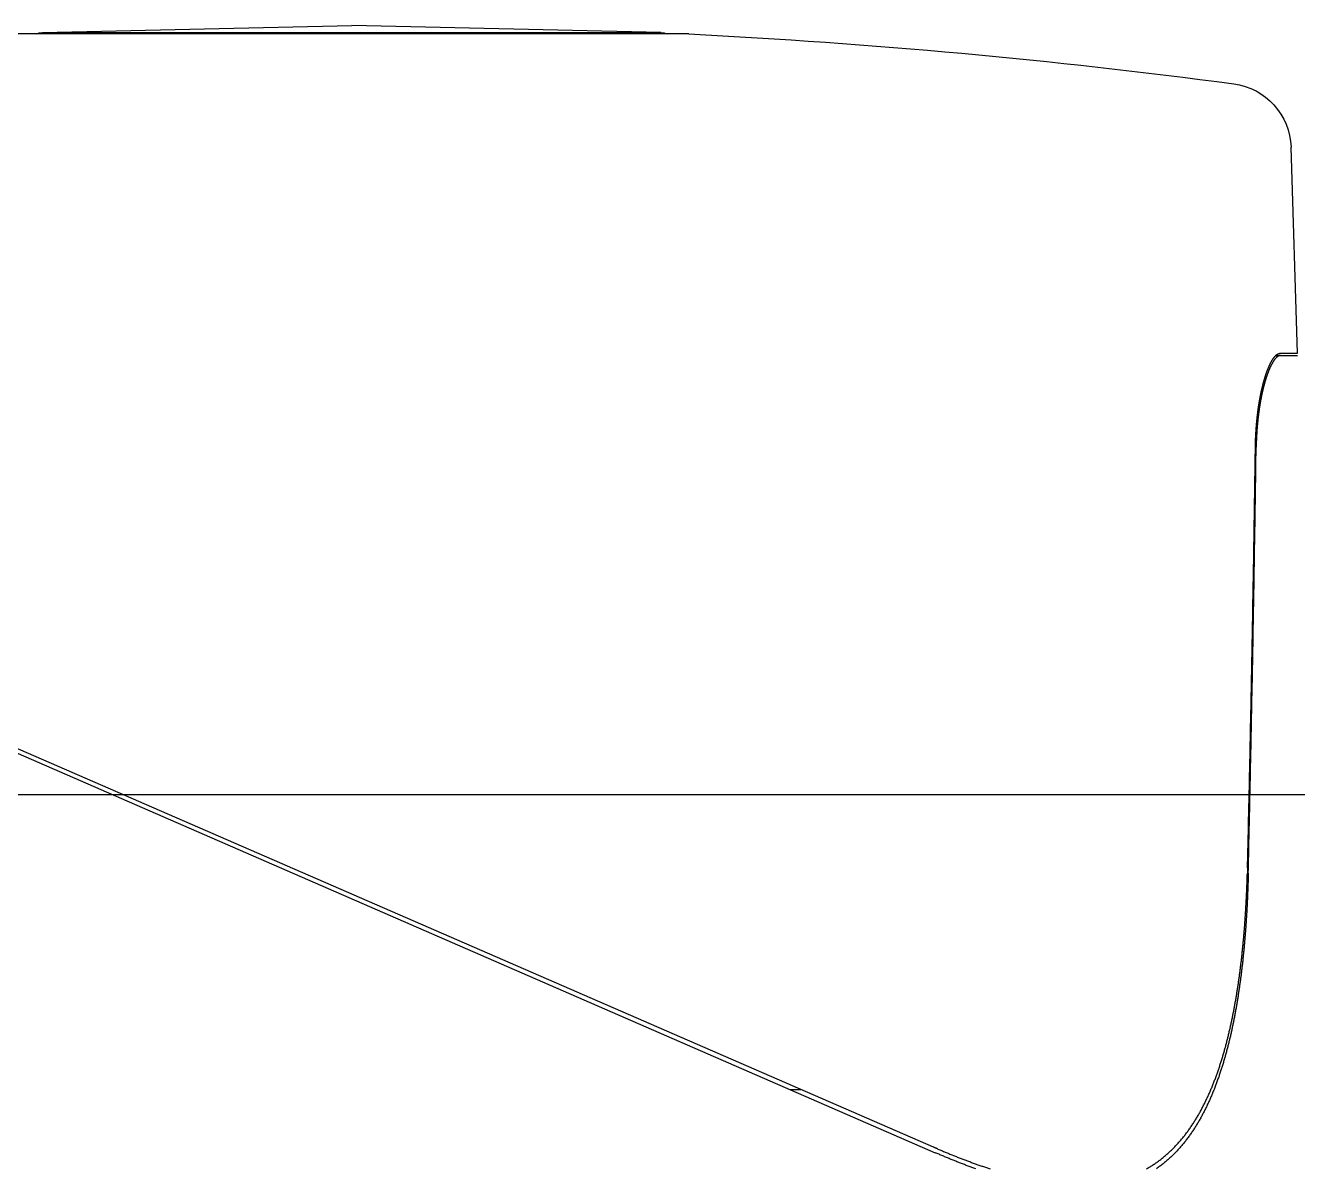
# Model space of a CAD drawing. Header units: millimetres. Extents: x 2213 to 82676, y 1050 to 28650.
# Drawn here: x 20298.9 to 20358.2, y 10469.9 to 10523.2 of the extents above; entities that cross this region are included whole.
import ezdxf

# ---------------------------------------------------------------- set-up
doc = ezdxf.new("R2010")
doc.units = ezdxf.units.MM
doc.header["$LTSCALE"] = 200
doc.linetypes.add('DASHED', pattern=[0.75, 0.5, -0.25])
doc.layers.add('01HAT', color=8, linetype='Continuous')
doc.layers.add('A-FIX', color=5, linetype='Continuous')

# ---------------------------------------------------------------- blocks, each defined once
blk = doc.blocks.new('A$C657279D5')
at = {"linetype": 'Continuous'}
for p, q in [((-129.419176, 935.551539), (-115.000046, 935.884956)), ((-100.580915, 935.551539), (-115.000046, 935.884956)), ((-130.716584, 935.4888), (-99.283507, 935.4888)), ((-100.580915, 935.551539), (-129.419176, 935.551539)), ((-159.112357, 920.590775), (-158.808093, 930.205517))]:
    blk.add_line(p, q, dxfattribs=at)
at = {"linetype": 'DASHED'}
for p, q in [((-158.10183, 920.48812), (-159.115606, 920.48812)), ((-158.305163, 920.590775), (-159.112357, 920.590775)), ((-157.148569, 916.103795), (-157.180218, 916.103795)), ((-70.692485, 914.420912), (-142.21744, 883.299326)), ((-70.699475, 914.641774), (-142.117502, 883.566713)), ((-156.769156, 896.364278), (-156.814317, 896.344628)), ((-135.435072, 886.250436), (-135.949655, 886.250436))]:
    blk.add_line(p, q, dxfattribs=at)
for points in [[(-158.325607, 920.488292), (-158.324107, 920.488292), (-158.322607, 920.488292), (-158.321107, 920.488292), (-158.319607, 920.488292), (-158.318107, 920.488292), (-158.316507, 920.488292), (-158.315007, 920.488292), (-158.313507, 920.487292), (-158.312007, 920.487292), (-158.310507, 920.487292), (-158.309007, 920.487292), (-158.307507, 920.487292), (-158.306007, 920.487292), (-158.304507, 920.487292), (-158.303007, 920.486292), (-158.301607, 920.486292), (-158.300107, 920.486292), (-158.298607, 920.486292), (-158.297107, 920.486292), (-158.295607, 920.485292), (-158.294107, 920.485292), (-158.292607, 920.485292), (-158.291107, 920.485292), (-158.289607, 920.484292), (-158.288207, 920.484292), (-158.286707, 920.484292), (-158.285207, 920.484292), (-158.283707, 920.483292), (-158.282307, 920.483292), (-158.280807, 920.483292), (-158.279307, 920.482292), (-158.277807, 920.482292), (-158.276407, 920.482292), (-158.274907, 920.481292), (-158.273507, 920.481292), (-158.272007, 920.480292), (-158.270607, 920.480292), (-158.269107, 920.480292), (-158.267707, 920.479292), (-158.266207, 920.479292), (-158.264807, 920.478292), (-158.263307, 920.478292), (-158.261907, 920.477292), (-158.260507, 920.477292), (-158.259007, 920.476292), (-158.257607, 920.476292), (-158.256207, 920.476292), (-158.254807, 920.475292), (-158.253407, 920.475292), (-158.251907, 920.474292), (-158.250507, 920.473292), (-158.249107, 920.473292), (-158.247707, 920.472292), (-158.246307, 920.472292), (-158.244907, 920.471292), (-158.243507, 920.471292), (-158.242107, 920.470292), (-158.240707, 920.470292), (-158.239307, 920.469292), (-158.238007, 920.468292), (-158.236607, 920.468292), (-158.235207, 920.467292), (-158.233807, 920.467292), (-158.232407, 920.466292), (-158.231107, 920.465292), (-158.229707, 920.465292), (-158.228307, 920.464292), (-158.227007, 920.463292), (-158.225607, 920.463292), (-158.224307, 920.462292), (-158.222907, 920.461292), (-158.221607, 920.461292), (-158.220207, 920.460292), (-158.218907, 920.459292), (-158.217507, 920.458292), (-158.216207, 920.458292), (-158.214907, 920.457292), (-158.213507, 920.456292), (-158.212207, 920.456292), (-158.210907, 920.455292), (-158.209507, 920.454292), (-158.208207, 920.453292), (-158.206907, 920.453292), (-158.205607, 920.452292), (-158.204307, 920.451292), (-158.203007, 920.450292), (-158.201707, 920.449292), (-158.200407, 920.449292), (-158.199107, 920.448292), (-158.197807, 920.447292), (-158.196507, 920.446292), (-158.195207, 920.445292), (-158.193907, 920.445292), (-158.192607, 920.444292), (-158.191407, 920.443292), (-158.190107, 920.442292), (-158.188807, 920.441292), (-158.187507, 920.440292), (-158.186307, 920.440292), (-158.185007, 920.439292), (-158.183707, 920.438292), (-158.182507, 920.437292), (-158.181207, 920.436292), (-158.180007, 920.435292), (-158.178707, 920.434292), (-158.177507, 920.433292), (-158.176207, 920.433292), (-158.175007, 920.432292), (-158.173807, 920.431292), (-158.172507, 920.430292), (-158.171307, 920.429292), (-158.170107, 920.428292), (-158.168907, 920.427292), (-158.167607, 920.426292), (-158.166407, 920.425292), (-158.165207, 920.424292), (-158.164007, 920.423292), (-158.162807, 920.422292), (-158.161607, 920.421292), (-158.160407, 920.420292), (-158.159207, 920.420292), (-158.158007, 920.419292), (-158.156807, 920.418292), (-158.155607, 920.417292), (-158.154407, 920.416292), (-158.153207, 920.415292), (-158.152107, 920.414292), (-158.150907, 920.413292), (-158.149707, 920.412292), (-158.148607, 920.411292), (-158.147407, 920.410292), (-158.146207, 920.409292), (-158.145107, 920.408292), (-158.143907, 920.407292), (-158.142807, 920.406292), (-158.141607, 920.405292), (-158.140507, 920.404292), (-158.139307, 920.403292), (-158.138207, 920.402292), (-158.137107, 920.401292), (-158.135907, 920.400292), (-158.134807, 920.399292), (-158.133707, 920.398292), (-158.132507, 920.397292), (-158.131407, 920.396292), (-158.130307, 920.395292), (-158.129207, 920.394292), (-158.128107, 920.392292), (-158.127007, 920.391292), (-158.125907, 920.390292), (-158.124807, 920.389292), (-158.123707, 920.388292), (-158.122607, 920.387292), (-158.121507, 920.386292), (-158.120407, 920.385292), (-158.119307, 920.384292), (-158.118307, 920.383292), (-158.117207, 920.382292), (-158.116107, 920.381292)], [(-158.093407, 920.484292), (-158.094407, 920.485292), (-158.095407, 920.485292), (-158.096307, 920.486292), (-158.097307, 920.487292), (-158.098307, 920.488292), (-158.099307, 920.489292), (-158.100307, 920.490292), (-158.101307, 920.491292), (-158.102307, 920.492292), (-158.103307, 920.493292), (-158.104307, 920.494292), (-158.105207, 920.495292), (-158.106307, 920.496292), (-158.107307, 920.497292), (-158.108307, 920.498292), (-158.109307, 920.499292), (-158.110307, 920.499292), (-158.111307, 920.500292), (-158.112307, 920.501292), (-158.113307, 920.502292), (-158.114307, 920.503292), (-158.115407, 920.504292), (-158.116407, 920.505292), (-158.117407, 920.506292), (-158.118407, 920.507292), (-158.119507, 920.508292), (-158.120507, 920.508292), (-158.121507, 920.509292), (-158.122607, 920.510292), (-158.123607, 920.511292), (-158.124707, 920.512292), (-158.125707, 920.513292), (-158.126707, 920.514292), (-158.127807, 920.515292), (-158.128907, 920.516292), (-158.129907, 920.516292), (-158.131007, 920.517292), (-158.132007, 920.518292), (-158.133107, 920.519292), (-158.134207, 920.520292), (-158.135207, 920.521292), (-158.136307, 920.522292), (-158.137407, 920.522292), (-158.138507, 920.523292), (-158.139607, 920.524292), (-158.140707, 920.525292), (-158.141807, 920.526292), (-158.142807, 920.527292), (-158.143907, 920.527292), (-158.145107, 920.528292), (-158.146207, 920.529292), (-158.147307, 920.530292), (-158.148407, 920.531292), (-158.149507, 920.532292), (-158.150607, 920.532292), (-158.151707, 920.533292), (-158.152907, 920.534292), (-158.154007, 920.535292), (-158.155107, 920.536292), (-158.156307, 920.536292), (-158.157407, 920.537292), (-158.158507, 920.538292), (-158.159707, 920.539292), (-158.160807, 920.540292), (-158.162007, 920.540292), (-158.163107, 920.541292), (-158.164307, 920.542292), (-158.165407, 920.543292), (-158.166607, 920.543292), (-158.167807, 920.544292), (-158.168907, 920.545292), (-158.170107, 920.546292), (-158.171307, 920.546292), (-158.172507, 920.547292), (-158.173607, 920.548292), (-158.174807, 920.549292), (-158.176007, 920.549292), (-158.177207, 920.550292), (-158.178407, 920.551292), (-158.179607, 920.552292), (-158.180807, 920.552292), (-158.182007, 920.553292), (-158.183207, 920.554292), (-158.184407, 920.554292), (-158.185607, 920.555292), (-158.186807, 920.556292), (-158.188007, 920.557292), (-158.189207, 920.557292), (-158.190407, 920.558292), (-158.191707, 920.559292), (-158.192907, 920.559292), (-158.194107, 920.560292), (-158.195307, 920.561292), (-158.196607, 920.561292), (-158.197807, 920.562292), (-158.199007, 920.562292), (-158.200307, 920.563292), (-158.201507, 920.564292), (-158.202707, 920.564292), (-158.204007, 920.565292), (-158.205207, 920.566292), (-158.206507, 920.566292), (-158.207707, 920.567292), (-158.209007, 920.567292), (-158.210207, 920.568292), (-158.211507, 920.569292), (-158.212807, 920.569292), (-158.214007, 920.570292), (-158.215307, 920.570292), (-158.216607, 920.571292), (-158.217807, 920.571292), (-158.219107, 920.572292), (-158.220407, 920.572292), (-158.221707, 920.573292), (-158.222907, 920.573292), (-158.224207, 920.574292), (-158.225507, 920.574292), (-158.226807, 920.575292), (-158.228107, 920.575292), (-158.229407, 920.576292), (-158.230707, 920.576292), (-158.231907, 920.577292), (-158.233207, 920.577292), (-158.234507, 920.578292), (-158.235807, 920.578292), (-158.237107, 920.579292), (-158.238407, 920.579292), (-158.239707, 920.580292), (-158.241007, 920.580292), (-158.242407, 920.580292), (-158.243707, 920.581292), (-158.245007, 920.581292), (-158.246307, 920.582292), (-158.247607, 920.582292), (-158.248907, 920.582292), (-158.250207, 920.583292), (-158.251607, 920.583292), (-158.252907, 920.584292), (-158.254207, 920.584292), (-158.255507, 920.584292), (-158.256907, 920.585292), (-158.258207, 920.585292), (-158.259507, 920.585292), (-158.260907, 920.585292), (-158.262207, 920.586292), (-158.263507, 920.586292), (-158.264907, 920.586292), (-158.266207, 920.587292), (-158.267507, 920.587292), (-158.268907, 920.587292), (-158.270207, 920.587292), (-158.271607, 920.588292), (-158.272907, 920.588292), (-158.274307, 920.588292), (-158.275607, 920.588292), (-158.277007, 920.588292), (-158.278307, 920.589292), (-158.279707, 920.589292), (-158.281007, 920.589292)], [(-158.116107, 920.381292), (-158.105507, 920.370292), (-158.095107, 920.359292), (-158.084807, 920.348292), (-158.074807, 920.337292), (-158.065107, 920.325292), (-158.055407, 920.314292), (-158.046007, 920.302292), (-158.036807, 920.290292), (-158.027707, 920.278292), (-158.018807, 920.265292), (-158.010107, 920.253292), (-158.001507, 920.241292), (-157.993107, 920.228292), (-157.984807, 920.215292), (-157.976607, 920.202292), (-157.968607, 920.190292), (-157.960607, 920.177292), (-157.952807, 920.164292), (-157.945107, 920.151292), (-157.937507, 920.137292), (-157.930007, 920.124292), (-157.922607, 920.111292), (-157.915307, 920.098292), (-157.908107, 920.085292), (-157.900907, 920.071292), (-157.893907, 920.058292), (-157.887007, 920.044292), (-157.880107, 920.031292), (-157.873307, 920.017292), (-157.866707, 920.004292), (-157.860007, 919.990292), (-157.853507, 919.977292), (-157.847007, 919.963292), (-157.840707, 919.949292), (-157.834307, 919.936292), (-157.828107, 919.922292), (-157.821907, 919.908292), (-157.815807, 919.894292), (-157.809707, 919.880292), (-157.803707, 919.867292), (-157.797807, 919.853292), (-157.791907, 919.839292), (-157.786107, 919.825292), (-157.780307, 919.811292), (-157.774607, 919.797292), (-157.768907, 919.783292), (-157.763307, 919.769292), (-157.757707, 919.755292), (-157.752207, 919.741292), (-157.746807, 919.727292), (-157.741307, 919.713292), (-157.736007, 919.699292), (-157.730707, 919.684292), (-157.725407, 919.670292), (-157.720207, 919.656292), (-157.715007, 919.642292), (-157.709807, 919.628292), (-157.704707, 919.613292), (-157.699707, 919.599292), (-157.694707, 919.585292), (-157.689707, 919.571292), (-157.684807, 919.556292), (-157.679907, 919.542292), (-157.675107, 919.528292), (-157.670307, 919.513292), (-157.665507, 919.499292), (-157.660807, 919.485292), (-157.656107, 919.470292), (-157.651507, 919.456292), (-157.646807, 919.442292), (-157.642307, 919.427292), (-157.637707, 919.413292), (-157.633207, 919.398292), (-157.628707, 919.384292), (-157.624307, 919.369292), (-157.619907, 919.355292), (-157.615507, 919.341292), (-157.611207, 919.326292), (-157.606907, 919.312292), (-157.602607, 919.297292), (-157.598407, 919.283292), (-157.594207, 919.268292), (-157.590007, 919.254292), (-157.585807, 919.239292), (-157.581707, 919.224292), (-157.577607, 919.210292), (-157.573607, 919.195292), (-157.569507, 919.181292), (-157.565607, 919.166292), (-157.561607, 919.152292), (-157.557607, 919.137292), (-157.553707, 919.123292), (-157.549907, 919.108292), (-157.546007, 919.093292), (-157.542207, 919.079292), (-157.538407, 919.064292), (-157.534607, 919.049292), (-157.530907, 919.035292), (-157.527207, 919.020292), (-157.523507, 919.006292), (-157.519807, 918.991292), (-157.516207, 918.976292), (-157.512607, 918.962292), (-157.509007, 918.947292), (-157.505407, 918.932292), (-157.501907, 918.917292), (-157.498407, 918.903292), (-157.494907, 918.888292), (-157.491407, 918.873292), (-157.488007, 918.859292), (-157.484607, 918.844292), (-157.481207, 918.829292), (-157.477807, 918.815292), (-157.474507, 918.800292), (-157.471207, 918.785292), (-157.467907, 918.770292), (-157.464607, 918.756292), (-157.461307, 918.741292), (-157.458107, 918.726292), (-157.454907, 918.711292), (-157.451707, 918.696292), (-157.448607, 918.682292), (-157.445407, 918.667292), (-157.442307, 918.652292), (-157.439207, 918.637292), (-157.436207, 918.623292), (-157.433107, 918.608292), (-157.430107, 918.593292), (-157.427107, 918.578292), (-157.424107, 918.563292), (-157.421207, 918.549292), (-157.418207, 918.534292), (-157.415307, 918.519292), (-157.412407, 918.504292), (-157.409607, 918.489292), (-157.406707, 918.474292), (-157.403907, 918.460292), (-157.401107, 918.445292), (-157.398307, 918.430292), (-157.395607, 918.415292), (-157.392807, 918.400292), (-157.390107, 918.385292), (-157.387407, 918.370292), (-157.384707, 918.356292), (-157.382107, 918.341292), (-157.379407, 918.326292), (-157.376807, 918.311292), (-157.374207, 918.296292), (-157.371707, 918.281292), (-157.369107, 918.266292), (-157.366607, 918.251292), (-157.364107, 918.236292), (-157.361607, 918.221292), (-157.359107, 918.207292), (-157.356607, 918.192292), (-157.354207, 918.177292), (-157.351807, 918.162292), (-157.349407, 918.147292), (-157.347007, 918.132292), (-157.344707, 918.117292), (-157.342307, 918.102292), (-157.340007, 918.087292), (-157.337707, 918.072292), (-157.335507, 918.057292), (-157.333207, 918.042292), (-157.331007, 918.027292), (-157.328707, 918.012292), (-157.326507, 917.997292), (-157.324407, 917.982292), (-157.322207, 917.968292), (-157.320007, 917.953292), (-157.317907, 917.938292), (-157.315807, 917.923292), (-157.313707, 917.908292), (-157.311607, 917.893292), (-157.309607, 917.878292), (-157.307507, 917.863292), (-157.305507, 917.848292), (-157.303507, 917.833292), (-157.301507, 917.818292), (-157.299607, 917.803292), (-157.297607, 917.788292), (-157.295707, 917.773292), (-157.293807, 917.758292), (-157.291907, 917.743292), (-157.290007, 917.728292), (-157.288107, 917.713292), (-157.286307, 917.698292), (-157.284407, 917.683292), (-157.282607, 917.668292), (-157.280807, 917.653292), (-157.279007, 917.638292), (-157.277307, 917.623292), (-157.275507, 917.608292), (-157.273807, 917.593292), (-157.272107, 917.578292), (-157.270407, 917.563292), (-157.268707, 917.548292), (-157.267007, 917.533292), (-157.265407, 917.518292), (-157.263807, 917.503292), (-157.262107, 917.488292), (-157.260507, 917.473292), (-157.258907, 917.457292), (-157.257407, 917.442292), (-157.255807, 917.427292), (-157.254307, 917.412292), (-157.252807, 917.397292), (-157.251307, 917.382292), (-157.249807, 917.367292), (-157.248307, 917.352292), (-157.246907, 917.337292), (-157.245407, 917.322292), (-157.244007, 917.307292), (-157.242607, 917.292292), (-157.241207, 917.277292), (-157.239807, 917.262292), (-157.238507, 917.247292), (-157.237107, 917.232292), (-157.235807, 917.217292), (-157.234507, 917.202292), (-157.233207, 917.187292), (-157.231907, 917.172292), (-157.230607, 917.157292), (-157.229407, 917.141292), (-157.228207, 917.126292), (-157.226907, 917.111292), (-157.225707, 917.096292), (-157.224607, 917.081292), (-157.223407, 917.066292), (-157.222207, 917.051292), (-157.221107, 917.036292), (-157.220007, 917.021292), (-157.218907, 917.006292), (-157.217807, 916.991292), (-157.216707, 916.976292), (-157.215607, 916.961292), (-157.214607, 916.946292), (-157.213607, 916.931292), (-157.212507, 916.915292), (-157.211507, 916.900292), (-157.210607, 916.885292), (-157.209607, 916.870292), (-157.208607, 916.855292), (-157.207707, 916.840292), (-157.206807, 916.825292), (-157.205907, 916.810292), (-157.205007, 916.795292), (-157.204107, 916.780292), (-157.203307, 916.765292), (-157.202407, 916.750292), (-157.201607, 916.734292), (-157.200807, 916.719292), (-157.200007, 916.704292), (-157.199207, 916.689292), (-157.198407, 916.674292), (-157.197707, 916.659292), (-157.196907, 916.644292), (-157.196207, 916.629292), (-157.195507, 916.614292), (-157.194807, 916.599292), (-157.194107, 916.584292), (-157.193407, 916.568292), (-157.192807, 916.553292), (-157.192207, 916.538292), (-157.191507, 916.523292), (-157.190907, 916.508292), (-157.190407, 916.493292), (-157.189807, 916.478292), (-157.189207, 916.463292), (-157.188707, 916.448292), (-157.188107, 916.433292), (-157.187607, 916.417292), (-157.187107, 916.402292), (-157.186607, 916.387292), (-157.186207, 916.372292), (-157.185707, 916.357292), (-157.185307, 916.342292), (-157.184807, 916.327292), (-157.184407, 916.312292), (-157.184007, 916.297292), (-157.183607, 916.282292), (-157.183307, 916.267292), (-157.182907, 916.251292), (-157.182607, 916.236292), (-157.182307, 916.221292), (-157.181907, 916.206292)], [(-157.148607, 916.206292), (-157.148807, 916.222292), (-157.149007, 916.237292), (-157.149307, 916.253292), (-157.149507, 916.268292), (-157.149807, 916.284292), (-157.150107, 916.299292), (-157.150407, 916.314292), (-157.150807, 916.330292), (-157.151107, 916.345292), (-157.151507, 916.361292), (-157.151907, 916.376292), (-157.152207, 916.392292), (-157.152607, 916.407292), (-157.153107, 916.423292), (-157.153507, 916.438292), (-157.154007, 916.454292), (-157.154407, 916.469292), (-157.154907, 916.485292), (-157.155407, 916.500292), (-157.155907, 916.516292), (-157.156507, 916.531292), (-157.157007, 916.546292), (-157.157607, 916.562292), (-157.158107, 916.577292), (-157.158707, 916.593292), (-157.159307, 916.608292), (-157.160007, 916.624292), (-157.160607, 916.639292), (-157.161307, 916.655292), (-157.161907, 916.670292), (-157.162607, 916.686292), (-157.163307, 916.701292), (-157.164107, 916.717292), (-157.164807, 916.732292), (-157.165507, 916.747292), (-157.166307, 916.763292), (-157.167107, 916.778292), (-157.167907, 916.794292), (-157.168707, 916.809292), (-157.169507, 916.825292), (-157.170407, 916.840292), (-157.171307, 916.856292), (-157.172107, 916.871292), (-157.173007, 916.887292), (-157.173907, 916.902292), (-157.174907, 916.917292), (-157.175807, 916.933292), (-157.176807, 916.948292), (-157.177707, 916.964292), (-157.178707, 916.979292), (-157.179807, 916.995292), (-157.180807, 917.010292), (-157.181807, 917.026292), (-157.182907, 917.041292), (-157.184007, 917.056292), (-157.185007, 917.072292), (-157.186207, 917.087292), (-157.187307, 917.103292), (-157.188407, 917.118292), (-157.189607, 917.134292), (-157.190707, 917.149292), (-157.191907, 917.165292), (-157.193107, 917.180292), (-157.194407, 917.195292), (-157.195607, 917.211292), (-157.196907, 917.226292), (-157.198107, 917.242292), (-157.199407, 917.257292), (-157.200707, 917.273292), (-157.202007, 917.288292), (-157.203407, 917.303292), (-157.204707, 917.319292), (-157.206107, 917.334292), (-157.207507, 917.350292), (-157.208907, 917.365292), (-157.210307, 917.380292), (-157.211807, 917.396292), (-157.213207, 917.411292), (-157.214707, 917.427292), (-157.216207, 917.442292), (-157.217707, 917.458292), (-157.219207, 917.473292), (-157.220807, 917.488292), (-157.222307, 917.504292), (-157.223907, 917.519292), (-157.225507, 917.535292), (-157.227107, 917.550292), (-157.228707, 917.565292), (-157.230407, 917.581292), (-157.232007, 917.596292), (-157.233707, 917.612292), (-157.235407, 917.627292), (-157.237107, 917.642292), (-157.238907, 917.658292), (-157.240607, 917.673292), (-157.242407, 917.688292), (-157.244107, 917.704292), (-157.245907, 917.719292), (-157.247807, 917.735292), (-157.249607, 917.750292), (-157.251407, 917.765292), (-157.253307, 917.781292), (-157.255207, 917.796292), (-157.257107, 917.811292), (-157.259007, 917.827292), (-157.261007, 917.842292), (-157.262907, 917.858292), (-157.264907, 917.873292), (-157.266907, 917.888292), (-157.268907, 917.904292), (-157.270907, 917.919292), (-157.273007, 917.934292), (-157.275107, 917.950292), (-157.277207, 917.965292), (-157.279307, 917.980292), (-157.281407, 917.996292), (-157.283507, 918.011292), (-157.285707, 918.026292), (-157.287907, 918.042292), (-157.290107, 918.057292), (-157.292307, 918.072292), (-157.294507, 918.088292), (-157.296807, 918.103292), (-157.299107, 918.118292), (-157.301407, 918.134292), (-157.303707, 918.149292), (-157.306107, 918.164292), (-157.308407, 918.180292), (-157.310807, 918.195292), (-157.313207, 918.210292), (-157.315607, 918.225292), (-157.318107, 918.241292), (-157.320507, 918.256292), (-157.323007, 918.271292), (-157.325507, 918.287292), (-157.328007, 918.302292), (-157.330607, 918.317292), (-157.333207, 918.332292), (-157.335707, 918.348292), (-157.338407, 918.363292), (-157.341007, 918.378292), (-157.343607, 918.393292), (-157.346307, 918.409292), (-157.349007, 918.424292), (-157.351707, 918.439292), (-157.354507, 918.454292), (-157.357207, 918.470292), (-157.360007, 918.485292), (-157.362807, 918.500292), (-157.365607, 918.515292), (-157.368507, 918.530292), (-157.371407, 918.546292), (-157.374307, 918.561292), (-157.377207, 918.576292), (-157.380107, 918.591292), (-157.383107, 918.606292), (-157.386107, 918.622292), (-157.389107, 918.637292), (-157.392107, 918.652292), (-157.395207, 918.667292), (-157.398207, 918.682292), (-157.401407, 918.698292), (-157.404507, 918.713292), (-157.407607, 918.728292), (-157.410807, 918.743292), (-157.414007, 918.758292), (-157.417207, 918.773292), (-157.420507, 918.788292), (-157.423707, 918.804292), (-157.427007, 918.819292), (-157.430307, 918.834292), (-157.433707, 918.849292), (-157.437007, 918.864292), (-157.440407, 918.879292), (-157.443907, 918.894292), (-157.447307, 918.909292), (-157.450807, 918.924292), (-157.454207, 918.939292), (-157.457807, 918.954292), (-157.461307, 918.970292), (-157.464907, 918.985292), (-157.468507, 919.000292), (-157.472107, 919.015292), (-157.475707, 919.030292), (-157.479407, 919.045292), (-157.483107, 919.060292), (-157.486807, 919.075292), (-157.490507, 919.090292), (-157.494307, 919.105292), (-157.498107, 919.120292), (-157.502007, 919.135292), (-157.505807, 919.150292), (-157.509707, 919.165292), (-157.513607, 919.180292), (-157.517607, 919.195292), (-157.521507, 919.210292), (-157.525507, 919.225292), (-157.529607, 919.240292), (-157.533607, 919.254292), (-157.537707, 919.269292), (-157.541907, 919.284292), (-157.546007, 919.299292), (-157.550207, 919.314292), (-157.554407, 919.329292), (-157.558707, 919.344292), (-157.563007, 919.359292), (-157.567307, 919.374292), (-157.571707, 919.388292), (-157.576107, 919.403292), (-157.580507, 919.418292), (-157.584907, 919.433292), (-157.589407, 919.448292), (-157.594007, 919.463292), (-157.598507, 919.477292), (-157.603107, 919.492292), (-157.607807, 919.507292), (-157.612407, 919.522292), (-157.617107, 919.536292), (-157.621907, 919.551292), (-157.626707, 919.566292), (-157.631507, 919.581292), (-157.636307, 919.595292), (-157.641207, 919.610292), (-157.646207, 919.625292), (-157.651207, 919.639292), (-157.656207, 919.654292), (-157.661307, 919.669292), (-157.666407, 919.683292), (-157.671507, 919.698292), (-157.676707, 919.712292), (-157.682007, 919.727292), (-157.687307, 919.741292), (-157.692607, 919.756292), (-157.698007, 919.770292), (-157.703507, 919.785292), (-157.708907, 919.799292), (-157.714507, 919.814292), (-157.720107, 919.828292), (-157.725707, 919.843292), (-157.731407, 919.857292), (-157.737207, 919.871292), (-157.743007, 919.886292), (-157.748807, 919.900292), (-157.754707, 919.914292), (-157.760707, 919.929292), (-157.766707, 919.943292), (-157.772807, 919.957292), (-157.778907, 919.971292), (-157.785107, 919.986292), (-157.791407, 920.000292), (-157.797707, 920.014292), (-157.804107, 920.028292), (-157.810607, 920.042292), (-157.817107, 920.056292), (-157.823707, 920.070292), (-157.830407, 920.084292), (-157.837207, 920.098292), (-157.844107, 920.112292), (-157.851007, 920.126292), (-157.858007, 920.139292), (-157.865107, 920.153292), (-157.872407, 920.167292), (-157.879707, 920.180292), (-157.887107, 920.194292), (-157.894607, 920.208292), (-157.902107, 920.221292), (-157.909807, 920.235292), (-157.917707, 920.248292), (-157.925607, 920.261292), (-157.933607, 920.275292), (-157.941707, 920.288292), (-157.950007, 920.301292), (-157.958407, 920.314292), (-157.966907, 920.327292), (-157.975607, 920.340292), (-157.984407, 920.353292), (-157.993407, 920.366292), (-158.002507, 920.378292), (-158.011807, 920.391292), (-158.021307, 920.403292), (-158.031007, 920.415292), (-158.040907, 920.427292), (-158.050907, 920.439292), (-158.061207, 920.450292), (-158.071707, 920.462292), (-158.082407, 920.473292), (-158.093407, 920.484292)], [(-156.779407, 896.583292), (-156.784307, 896.791292), (-156.789207, 896.999292), (-156.794107, 897.207292), (-156.799007, 897.415292), (-156.803807, 897.623292), (-156.808607, 897.830292), (-156.813407, 898.038292), (-156.818207, 898.246292), (-156.823007, 898.454292), (-156.827707, 898.661292), (-156.832407, 898.869292), (-156.837107, 899.076292), (-156.841707, 899.284292), (-156.846407, 899.492292), (-156.851007, 899.699292), (-156.855607, 899.907292), (-156.860107, 900.114292), (-156.864707, 900.322292), (-156.869207, 900.529292), (-156.873707, 900.736292), (-156.878207, 900.944292), (-156.882607, 901.151292), (-156.887107, 901.359292), (-156.891507, 901.566292), (-156.895907, 901.773292), (-156.900207, 901.980292), (-156.904607, 902.188292), (-156.908907, 902.395292), (-156.913207, 902.602292), (-156.917507, 902.809292), (-156.921807, 903.016292), (-156.926007, 903.223292), (-156.930207, 903.430292), (-156.934407, 903.637292), (-156.938607, 903.844292), (-156.942707, 904.051292), (-156.946807, 904.258292), (-156.950907, 904.465292), (-156.955007, 904.672292), (-156.959107, 904.879292), (-156.963107, 905.086292), (-156.967107, 905.293292), (-156.971107, 905.499292), (-156.975107, 905.706292), (-156.979007, 905.913292), (-156.983007, 906.119292), (-156.986907, 906.326292), (-156.990707, 906.533292), (-156.994607, 906.739292), (-156.998407, 906.946292), (-157.002207, 907.152292), (-157.006007, 907.359292), (-157.009807, 907.565292), (-157.013607, 907.772292), (-157.017307, 907.978292), (-157.021007, 908.184292), (-157.024707, 908.391292), (-157.028307, 908.597292), (-157.032007, 908.803292), (-157.035607, 909.010292), (-157.039207, 909.216292), (-157.042807, 909.422292), (-157.046307, 909.628292), (-157.049907, 909.834292), (-157.053407, 910.040292), (-157.056807, 910.246292), (-157.060307, 910.452292), (-157.063807, 910.658292), (-157.067207, 910.864292), (-157.070607, 911.070292), (-157.074007, 911.276292), (-157.077307, 911.482292), (-157.080607, 911.688292), (-157.084007, 911.893292), (-157.087307, 912.099292), (-157.090507, 912.305292), (-157.093807, 912.510292), (-157.097007, 912.716292), (-157.100207, 912.922292), (-157.103407, 913.127292), (-157.106607, 913.333292), (-157.109707, 913.538292), (-157.112807, 913.744292), (-157.115907, 913.949292), (-157.119007, 914.154292), (-157.122007, 914.360292), (-157.125107, 914.565292), (-157.128107, 914.770292), (-157.131107, 914.976292), (-157.134007, 915.181292), (-157.137007, 915.386292), (-157.139907, 915.591292), (-157.142807, 915.796292), (-157.145707, 916.001292), (-157.148607, 916.206292)], [(-156.814307, 896.344292), (-156.819207, 896.554292), (-156.824107, 896.763292), (-156.829007, 896.972292), (-156.833807, 897.182292), (-156.838607, 897.391292), (-156.843407, 897.600292), (-156.848207, 897.809292), (-156.852907, 898.019292), (-156.857707, 898.228292), (-156.862407, 898.437292), (-156.867007, 898.646292), (-156.871707, 898.855292), (-156.876307, 899.064292), (-156.880907, 899.273292), (-156.885507, 899.482292), (-156.890107, 899.691292), (-156.894607, 899.900292), (-156.899207, 900.109292), (-156.903707, 900.318292), (-156.908107, 900.527292), (-156.912607, 900.736292), (-156.917007, 900.944292), (-156.921407, 901.153292), (-156.925807, 901.362292), (-156.930207, 901.571292), (-156.934507, 901.779292), (-156.938807, 901.988292), (-156.943107, 902.197292), (-156.947407, 902.405292), (-156.951607, 902.614292), (-156.955907, 902.822292), (-156.960107, 903.031292), (-156.964307, 903.240292), (-156.968407, 903.448292), (-156.972607, 903.656292), (-156.976707, 903.865292), (-156.980807, 904.073292), (-156.984807, 904.282292), (-156.988907, 904.490292), (-156.992907, 904.698292), (-156.996907, 904.906292), (-157.000907, 905.115292), (-157.004907, 905.323292), (-157.008807, 905.531292), (-157.012707, 905.739292), (-157.016607, 905.947292), (-157.020507, 906.155292), (-157.024307, 906.363292), (-157.028107, 906.572292), (-157.031907, 906.779292), (-157.035707, 906.987292), (-157.039507, 907.195292), (-157.043207, 907.403292), (-157.046907, 907.611292), (-157.050607, 907.819292), (-157.054307, 908.027292), (-157.057907, 908.234292), (-157.061607, 908.442292), (-157.065207, 908.650292), (-157.068707, 908.858292), (-157.072307, 909.065292), (-157.075807, 909.273292), (-157.079307, 909.480292), (-157.082807, 909.688292), (-157.086307, 909.895292), (-157.089807, 910.103292), (-157.093207, 910.310292), (-157.096607, 910.518292), (-157.100007, 910.725292), (-157.103307, 910.932292), (-157.106707, 911.140292), (-157.110007, 911.347292), (-157.113307, 911.554292), (-157.116507, 911.761292), (-157.119807, 911.968292), (-157.123007, 912.175292), (-157.126207, 912.383292), (-157.129407, 912.590292), (-157.132607, 912.797292), (-157.135707, 913.004292), (-157.138807, 913.210292), (-157.141907, 913.417292), (-157.145007, 913.624292), (-157.148107, 913.831292), (-157.151107, 914.038292), (-157.154107, 914.245292), (-157.157107, 914.451292), (-157.160107, 914.658292), (-157.163007, 914.865292), (-157.165907, 915.071292), (-157.168807, 915.278292), (-157.171707, 915.484292), (-157.174607, 915.691292), (-157.177407, 915.897292), (-157.180207, 916.104292)], [(-156.814307, 896.344292), (-156.813207, 896.297292), (-156.812007, 896.250292), (-156.810807, 896.203292), (-156.809607, 896.155292), (-156.808307, 896.108292), (-156.807007, 896.061292), (-156.805607, 896.013292), (-156.804207, 895.966292), (-156.802807, 895.919292), (-156.801307, 895.872292), (-156.799807, 895.824292), (-156.798207, 895.777292), (-156.796707, 895.730292), (-156.795007, 895.683292), (-156.793407, 895.635292), (-156.791607, 895.588292), (-156.789907, 895.541292), (-156.788107, 895.493292), (-156.786307, 895.446292), (-156.784407, 895.399292), (-156.782507, 895.352292), (-156.780507, 895.304292), (-156.778507, 895.257292), (-156.776507, 895.210292), (-156.774407, 895.163292), (-156.772307, 895.115292), (-156.770107, 895.068292), (-156.767907, 895.021292), (-156.765607, 894.974292), (-156.763307, 894.926292), (-156.761007, 894.879292), (-156.758607, 894.832292), (-156.756207, 894.785292), (-156.753707, 894.737292), (-156.751207, 894.690292), (-156.748607, 894.643292), (-156.746007, 894.596292), (-156.743407, 894.548292), (-156.740707, 894.501292), (-156.737907, 894.454292), (-156.735107, 894.407292), (-156.732307, 894.360292), (-156.729407, 894.312292), (-156.726507, 894.265292), (-156.723507, 894.218292), (-156.720507, 894.171292), (-156.717407, 894.123292), (-156.714307, 894.076292), (-156.711207, 894.029292), (-156.707907, 893.982292), (-156.704707, 893.935292), (-156.701407, 893.888292), (-156.698007, 893.840292), (-156.694607, 893.793292), (-156.691207, 893.746292), (-156.687707, 893.699292), (-156.684107, 893.652292), (-156.680507, 893.604292), (-156.676907, 893.557292), (-156.673207, 893.510292), (-156.669507, 893.463292), (-156.665707, 893.416292), (-156.661807, 893.369292), (-156.657907, 893.322292), (-156.654007, 893.274292), (-156.650007, 893.227292), (-156.645907, 893.180292), (-156.641807, 893.133292), (-156.637707, 893.086292), (-156.633507, 893.039292), (-156.629207, 892.992292), (-156.624907, 892.945292), (-156.620507, 892.897292), (-156.616107, 892.850292), (-156.611707, 892.803292), (-156.607107, 892.756292), (-156.602607, 892.709292), (-156.597907, 892.662292), (-156.593307, 892.615292), (-156.588507, 892.568292), (-156.583707, 892.521292), (-156.578907, 892.474292), (-156.574007, 892.427292), (-156.569107, 892.380292), (-156.564007, 892.333292), (-156.559007, 892.286292), (-156.553907, 892.239292), (-156.548707, 892.192292), (-156.543507, 892.145292), (-156.538207, 892.098292), (-156.532807, 892.051292), (-156.527407, 892.004292), (-156.522007, 891.957292), (-156.516507, 891.910292), (-156.510907, 891.863292), (-156.505207, 891.816292), (-156.499507, 891.769292), (-156.493807, 891.722292), (-156.488007, 891.675292), (-156.482107, 891.628292), (-156.476207, 891.581292), (-156.470207, 891.534292), (-156.464107, 891.487292), (-156.458007, 891.440292), (-156.451807, 891.394292), (-156.445507, 891.347292), (-156.439207, 891.300292), (-156.432807, 891.253292), (-156.426407, 891.206292), (-156.419907, 891.159292), (-156.413307, 891.112292), (-156.406607, 891.066292), (-156.399907, 891.019292), (-156.393107, 890.972292), (-156.386307, 890.925292), (-156.379407, 890.878292), (-156.372407, 890.832292), (-156.365307, 890.785292), (-156.358207, 890.738292), (-156.351007, 890.691292), (-156.343807, 890.645292), (-156.336407, 890.598292), (-156.329007, 890.551292), (-156.321607, 890.505292), (-156.314007, 890.458292), (-156.306407, 890.411292), (-156.298707, 890.365292), (-156.290907, 890.318292), (-156.283107, 890.271292), (-156.275207, 890.225292), (-156.267207, 890.178292), (-156.259107, 890.131292), (-156.251007, 890.085292), (-156.242807, 890.038292), (-156.234507, 889.992292), (-156.226107, 889.945292), (-156.217707, 889.899292), (-156.209107, 889.852292), (-156.200507, 889.806292), (-156.191807, 889.759292), (-156.183107, 889.713292), (-156.174207, 889.666292), (-156.165307, 889.620292), (-156.156207, 889.573292), (-156.147107, 889.527292), (-156.137907, 889.480292), (-156.128707, 889.434292), (-156.119307, 889.388292), (-156.109807, 889.341292), (-156.100307, 889.295292), (-156.090707, 889.249292), (-156.081007, 889.202292), (-156.071207, 889.156292), (-156.061307, 889.110292), (-156.051307, 889.064292), (-156.041207, 889.017292), (-156.031007, 888.971292), (-156.020807, 888.925292), (-156.010407, 888.879292), (-156.000007, 888.833292), (-155.989407, 888.787292), (-155.978807, 888.741292), (-155.968107, 888.695292), (-155.957207, 888.649292), (-155.946307, 888.602292), (-155.935307, 888.556292), (-155.924207, 888.511292), (-155.912907, 888.465292), (-155.901607, 888.419292), (-155.890207, 888.373292), (-155.878707, 888.327292), (-155.867007, 888.281292), (-155.855307, 888.235292), (-155.843507, 888.189292), (-155.831507, 888.144292), (-155.819507, 888.098292), (-155.807307, 888.052292), (-155.795007, 888.006292), (-155.782707, 887.961292), (-155.770207, 887.915292), (-155.757607, 887.870292), (-155.744807, 887.824292), (-155.732007, 887.778292), (-155.719107, 887.733292), (-155.706007, 887.688292), (-155.692807, 887.642292), (-155.679507, 887.597292), (-155.666107, 887.551292), (-155.652607, 887.506292), (-155.638907, 887.461292), (-155.625107, 887.415292), (-155.611207, 887.370292), (-155.597207, 887.325292), (-155.583007, 887.280292), (-155.568707, 887.235292), (-155.554307, 887.190292), (-155.539807, 887.145292), (-155.525107, 887.100292), (-155.510307, 887.055292), (-155.495407, 887.010292), (-155.480307, 886.965292), (-155.465107, 886.920292), (-155.449807, 886.876292), (-155.434307, 886.831292), (-155.418707, 886.786292), (-155.403007, 886.742292), (-155.387107, 886.697292), (-155.371107, 886.652292), (-155.354907, 886.608292), (-155.338607, 886.564292), (-155.322107, 886.519292), (-155.305507, 886.475292), (-155.288807, 886.431292), (-155.271907, 886.386292), (-155.254807, 886.342292), (-155.237607, 886.298292), (-155.220307, 886.254292), (-155.202707, 886.210292), (-155.185107, 886.166292), (-155.167207, 886.123292), (-155.149207, 886.079292), (-155.131107, 886.035292), (-155.112807, 885.991292), (-155.094307, 885.948292), (-155.075607, 885.904292), (-155.056807, 885.861292), (-155.037807, 885.818292), (-155.018707, 885.774292), (-154.999307, 885.731292), (-154.979807, 885.688292), (-154.960107, 885.645292), (-154.940307, 885.602292), (-154.920307, 885.559292), (-154.900007, 885.517292), (-154.879707, 885.474292), (-154.859107, 885.431292), (-154.838307, 885.389292), (-154.817407, 885.346292), (-154.796207, 885.304292), (-154.774907, 885.262292), (-154.753407, 885.219292), (-154.731707, 885.177292), (-154.709807, 885.135292), (-154.687707, 885.093292), (-154.665407, 885.052292), (-154.643007, 885.010292), (-154.620307, 884.968292), (-154.597407, 884.927292), (-154.574307, 884.886292), (-154.551007, 884.845292), (-154.527507, 884.803292), (-154.503807, 884.762292), (-154.479807, 884.722292), (-154.455707, 884.681292), (-154.431407, 884.640292), (-154.406807, 884.600292), (-154.382007, 884.559292), (-154.357007, 884.519292), (-154.331807, 884.479292), (-154.306307, 884.439292), (-154.280707, 884.400292), (-154.254807, 884.360292), (-154.228707, 884.320292), (-154.202307, 884.281292), (-154.175707, 884.242292), (-154.148907, 884.203292), (-154.121907, 884.164292), (-154.094607, 884.125292), (-154.067107, 884.087292), (-154.039307, 884.048292), (-154.011307, 884.010292), (-153.983107, 883.972292), (-153.954607, 883.934292), (-153.925907, 883.897292), (-153.896907, 883.859292), (-153.867707, 883.822292), (-153.838307, 883.785292), (-153.808607, 883.748292), (-153.778607, 883.711292), (-153.748407, 883.675292), (-153.718007, 883.638292), (-153.687307, 883.602292), (-153.656407, 883.566292), (-153.625207, 883.531292), (-153.593807, 883.495292), (-153.562107, 883.460292), (-153.530207, 883.425292), (-153.498007, 883.390292), (-153.465607, 883.356292), (-153.432907, 883.321292), (-153.400007, 883.287292), (-153.366807, 883.254292), (-153.333307, 883.220292), (-153.299607, 883.187292), (-153.265607, 883.154292), (-153.231407, 883.121292), (-153.196907, 883.089292), (-153.162207, 883.056292), (-153.127207, 883.024292), (-153.092007, 882.993292), (-153.056407, 882.961292), (-153.020707, 882.930292), (-152.984707, 882.899292), (-152.948407, 882.869292), (-152.911907, 882.839292), (-152.875107, 882.809292), (-152.838107, 882.779292), (-152.800907, 882.750292), (-152.763407, 882.721292), (-152.725707, 882.692292), (-152.687707, 882.664292), (-152.649507, 882.636292), (-152.611107, 882.608292), (-152.572407, 882.581292), (-152.533507, 882.553292)], [(-144.106307, 882.543292), (-144.061807, 882.560292), (-144.017307, 882.576292), (-143.972807, 882.592292), (-143.928407, 882.608292), (-143.884007, 882.625292), (-143.839707, 882.641292), (-143.795307, 882.658292), (-143.751007, 882.674292), (-143.706707, 882.691292), (-143.662507, 882.708292), (-143.618307, 882.725292), (-143.574107, 882.742292), (-143.529907, 882.759292), (-143.485807, 882.776292), (-143.441707, 882.793292), (-143.397607, 882.810292), (-143.353507, 882.827292), (-143.309507, 882.845292), (-143.265507, 882.862292), (-143.221507, 882.880292), (-143.177607, 882.897292), (-143.133707, 882.915292), (-143.089807, 882.933292), (-143.045907, 882.950292), (-143.002107, 882.968292), (-142.958207, 882.986292), (-142.914507, 883.004292), (-142.870707, 883.022292), (-142.827007, 883.040292), (-142.783307, 883.058292), (-142.739607, 883.076292), (-142.695907, 883.095292), (-142.652307, 883.113292), (-142.608707, 883.131292), (-142.565107, 883.150292), (-142.521607, 883.168292), (-142.478007, 883.187292), (-142.434507, 883.205292), (-142.391107, 883.224292), (-142.347607, 883.243292), (-142.304207, 883.261292), (-142.260807, 883.280292), (-142.217407, 883.299292)], [(-142.296807, 883.489292), (-142.339607, 883.471292), (-142.382507, 883.452292), (-142.425307, 883.434292), (-142.468207, 883.416292), (-142.511107, 883.398292), (-142.554107, 883.380292), (-142.597007, 883.362292), (-142.640007, 883.344292), (-142.683007, 883.326292), (-142.726107, 883.308292), (-142.769107, 883.290292), (-142.812207, 883.272292), (-142.855307, 883.255292), (-142.898507, 883.237292), (-142.941607, 883.219292), (-142.984807, 883.202292), (-143.028007, 883.184292), (-143.071307, 883.167292), (-143.114507, 883.150292), (-143.157807, 883.132292), (-143.201207, 883.115292), (-143.244507, 883.098292), (-143.287907, 883.081292), (-143.331307, 883.064292), (-143.374707, 883.047292), (-143.418207, 883.030292), (-143.461707, 883.013292), (-143.505207, 882.997292), (-143.548707, 882.980292), (-143.592307, 882.964292), (-143.635907, 882.947292), (-143.679507, 882.931292), (-143.723107, 882.914292), (-143.766807, 882.898292), (-143.810507, 882.882292), (-143.854207, 882.866292), (-143.898007, 882.849292), (-143.941807, 882.833292), (-143.985607, 882.818292), (-144.029407, 882.802292), (-144.073307, 882.786292), (-144.117207, 882.770292), (-144.161107, 882.755292), (-144.205007, 882.739292), (-144.249007, 882.724292), (-144.293007, 882.708292), (-144.337107, 882.693292), (-144.381107, 882.678292), (-144.425207, 882.663292), (-144.469307, 882.648292), (-144.513507, 882.633292), (-144.557707, 882.618292), (-144.601907, 882.604292), (-144.646107, 882.589292), (-144.690407, 882.574292), (-144.734707, 882.560292), (-144.779007, 882.546292)], [(-152.072007, 882.548292), (-152.112607, 882.571292), (-152.152907, 882.594292), (-152.193007, 882.618292), (-152.233007, 882.642292), (-152.272707, 882.667292), (-152.312207, 882.691292), (-152.351507, 882.717292), (-152.390607, 882.742292), (-152.429507, 882.768292), (-152.468107, 882.794292), (-152.506607, 882.821292), (-152.544807, 882.847292), (-152.582807, 882.875292), (-152.620607, 882.902292), (-152.658107, 882.930292), (-152.695507, 882.958292), (-152.732507, 882.986292), (-152.769407, 883.015292), (-152.806007, 883.044292), (-152.842407, 883.073292), (-152.878607, 883.102292), (-152.914507, 883.132292), (-152.950207, 883.162292), (-152.985607, 883.193292), (-153.020807, 883.223292), (-153.055807, 883.254292), (-153.090507, 883.285292), (-153.124907, 883.317292), (-153.159107, 883.349292), (-153.193007, 883.381292), (-153.226707, 883.413292), (-153.260207, 883.445292), (-153.293407, 883.478292), (-153.326407, 883.511292), (-153.359107, 883.544292), (-153.391507, 883.578292), (-153.423707, 883.612292), (-153.455707, 883.646292), (-153.487407, 883.680292), (-153.518907, 883.714292), (-153.550207, 883.749292), (-153.581207, 883.784292), (-153.611907, 883.819292), (-153.642407, 883.854292), (-153.672707, 883.890292), (-153.702707, 883.925292), (-153.732507, 883.961292), (-153.762107, 883.997292), (-153.791407, 884.034292), (-153.820507, 884.070292), (-153.849407, 884.107292), (-153.878007, 884.144292), (-153.906307, 884.181292), (-153.934507, 884.218292), (-153.962407, 884.255292), (-153.990107, 884.293292), (-154.017507, 884.331292), (-154.044707, 884.368292), (-154.071707, 884.407292), (-154.098407, 884.445292), (-154.125007, 884.483292), (-154.151307, 884.522292), (-154.177307, 884.560292), (-154.203207, 884.599292), (-154.228807, 884.638292), (-154.254207, 884.677292), (-154.279407, 884.716292), (-154.304407, 884.756292), (-154.329207, 884.795292), (-154.353707, 884.835292), (-154.378107, 884.874292), (-154.402207, 884.914292), (-154.426107, 884.954292), (-154.449907, 884.995292), (-154.473407, 885.035292), (-154.496707, 885.075292), (-154.519807, 885.116292), (-154.542707, 885.156292), (-154.565407, 885.197292), (-154.587907, 885.238292), (-154.610207, 885.279292), (-154.632407, 885.320292), (-154.654307, 885.361292), (-154.676007, 885.402292), (-154.697607, 885.444292), (-154.719007, 885.485292), (-154.740107, 885.527292), (-154.761107, 885.568292), (-154.781907, 885.610292), (-154.802607, 885.652292), (-154.823007, 885.694292), (-154.843307, 885.736292), (-154.863407, 885.778292), (-154.883307, 885.820292), (-154.903107, 885.862292), (-154.922707, 885.904292), (-154.942107, 885.947292), (-154.961307, 885.989292), (-154.980407, 886.032292), (-154.999307, 886.074292), (-155.018007, 886.117292), (-155.036607, 886.160292), (-155.055007, 886.202292), (-155.073207, 886.245292), (-155.091307, 886.288292), (-155.109207, 886.331292), (-155.127007, 886.374292), (-155.144607, 886.417292), (-155.162107, 886.461292), (-155.179407, 886.504292), (-155.196607, 886.547292), (-155.213607, 886.591292), (-155.230407, 886.634292), (-155.247107, 886.678292), (-155.263707, 886.721292), (-155.280107, 886.765292), (-155.296407, 886.808292), (-155.312507, 886.852292), (-155.328507, 886.896292), (-155.344407, 886.940292), (-155.360107, 886.984292), (-155.375707, 887.028292), (-155.391107, 887.071292), (-155.406407, 887.115292), (-155.421607, 887.160292), (-155.436707, 887.204292), (-155.451607, 887.248292), (-155.466407, 887.292292), (-155.481107, 887.336292), (-155.495607, 887.380292), (-155.510007, 887.425292), (-155.524307, 887.469292), (-155.538407, 887.513292), (-155.552507, 887.558292), (-155.566407, 887.602292), (-155.580207, 887.647292), (-155.593907, 887.691292), (-155.607407, 887.736292), (-155.620807, 887.781292), (-155.634207, 887.825292), (-155.647407, 887.870292), (-155.660407, 887.915292), (-155.673407, 887.959292), (-155.686307, 888.004292), (-155.699007, 888.049292), (-155.711607, 888.094292), (-155.724207, 888.139292), (-155.736607, 888.184292), (-155.748907, 888.229292), (-155.761107, 888.274292), (-155.773107, 888.318292), (-155.785107, 888.364292), (-155.797007, 888.409292), (-155.808807, 888.454292), (-155.820407, 888.499292), (-155.832007, 888.544292), (-155.843507, 888.589292), (-155.854807, 888.634292), (-155.866107, 888.679292), (-155.877307, 888.725292), (-155.888407, 888.770292), (-155.899307, 888.815292), (-155.910207, 888.860292), (-155.921007, 888.906292), (-155.931707, 888.951292), (-155.942307, 888.997292), (-155.952807, 889.042292), (-155.963207, 889.087292), (-155.973507, 889.133292), (-155.983707, 889.178292), (-155.993907, 889.224292), (-156.003907, 889.269292), (-156.013907, 889.315292), (-156.023707, 889.360292), (-156.033507, 889.406292), (-156.043207, 889.451292), (-156.052807, 889.497292), (-156.062307, 889.542292), (-156.071807, 889.588292), (-156.081107, 889.634292), (-156.090407, 889.679292), (-156.099607, 889.725292), (-156.108707, 889.771292), (-156.117707, 889.816292), (-156.126607, 889.862292), (-156.135507, 889.908292), (-156.144207, 889.954292), (-156.152907, 889.999292), (-156.161507, 890.045292), (-156.170107, 890.091292), (-156.178507, 890.137292), (-156.186907, 890.183292), (-156.195207, 890.228292), (-156.203407, 890.274292), (-156.211607, 890.320292), (-156.219607, 890.366292), (-156.227607, 890.412292), (-156.235507, 890.458292), (-156.243407, 890.504292), (-156.251207, 890.550292), (-156.258907, 890.596292), (-156.266507, 890.642292), (-156.274107, 890.687292), (-156.281607, 890.733292), (-156.289007, 890.779292), (-156.296307, 890.825292), (-156.303607, 890.871292), (-156.310807, 890.917292), (-156.318007, 890.963292), (-156.325107, 891.009292), (-156.332107, 891.056292), (-156.339007, 891.102292), (-156.345907, 891.148292), (-156.352707, 891.194292), (-156.359407, 891.240292), (-156.366107, 891.286292), (-156.372707, 891.332292), (-156.379307, 891.378292), (-156.385807, 891.424292), (-156.392207, 891.470292), (-156.398507, 891.517292), (-156.404807, 891.563292), (-156.411107, 891.609292), (-156.417207, 891.655292), (-156.423307, 891.701292), (-156.429407, 891.747292), (-156.435407, 891.794292), (-156.441307, 891.840292), (-156.447107, 891.886292), (-156.452907, 891.932292), (-156.458707, 891.978292), (-156.464407, 892.025292), (-156.470007, 892.071292), (-156.475607, 892.117292), (-156.481107, 892.163292), (-156.486507, 892.210292), (-156.491907, 892.256292), (-156.497307, 892.302292), (-156.502607, 892.348292), (-156.507807, 892.395292), (-156.513007, 892.441292), (-156.518107, 892.487292), (-156.523107, 892.534292), (-156.528207, 892.580292), (-156.533107, 892.626292), (-156.538007, 892.673292), (-156.542907, 892.719292), (-156.547707, 892.765292), (-156.552407, 892.812292), (-156.557107, 892.858292), (-156.561707, 892.904292), (-156.566307, 892.951292), (-156.570907, 892.997292), (-156.575307, 893.043292), (-156.579807, 893.090292), (-156.584107, 893.136292), (-156.588507, 893.183292), (-156.592707, 893.229292), (-156.597007, 893.275292), (-156.601107, 893.322292), (-156.605207, 893.368292), (-156.609307, 893.415292), (-156.613307, 893.461292), (-156.617307, 893.507292), (-156.621207, 893.554292), (-156.625107, 893.600292), (-156.628907, 893.647292), (-156.632707, 893.693292), (-156.636407, 893.740292), (-156.640107, 893.786292), (-156.643707, 893.832292), (-156.647307, 893.879292), (-156.650807, 893.925292), (-156.654307, 893.972292), (-156.657707, 894.018292), (-156.661107, 894.065292), (-156.664407, 894.111292), (-156.667707, 894.158292), (-156.671007, 894.204292), (-156.674207, 894.251292), (-156.677307, 894.297292), (-156.680407, 894.344292), (-156.683507, 894.390292), (-156.686507, 894.437292), (-156.689507, 894.483292), (-156.692407, 894.530292), (-156.695307, 894.576292), (-156.698107, 894.623292), (-156.700907, 894.669292), (-156.703607, 894.716292), (-156.706307, 894.762292), (-156.709007, 894.809292), (-156.711607, 894.855292), (-156.714207, 894.902292), (-156.716707, 894.948292), (-156.719207, 894.995292), (-156.721607, 895.041292), (-156.724007, 895.088292), (-156.726307, 895.134292), (-156.728707, 895.181292), (-156.730907, 895.227292), (-156.733107, 895.274292), (-156.735307, 895.320292), (-156.737507, 895.367292), (-156.739607, 895.414292), (-156.741607, 895.460292), (-156.743607, 895.507292), (-156.745607, 895.553292), (-156.747607, 895.600292), (-156.749507, 895.646292), (-156.751307, 895.693292), (-156.753107, 895.739292), (-156.754907, 895.786292), (-156.756607, 895.832292), (-156.758307, 895.879292), (-156.760007, 895.926292), (-156.761607, 895.972292), (-156.763207, 896.019292), (-156.764807, 896.065292), (-156.766307, 896.112292), (-156.767707, 896.158292), (-156.769207, 896.205292), (-156.770607, 896.251292), (-156.771907, 896.298292), (-156.773207, 896.345292)]]:
    blk.add_lwpolyline(points, dxfattribs=at)
at = {"linetype": 'Continuous'}
for centre, radius, start, end in [((-115.000046, 623.929024), 311.955931, 92.88782, 97.577371), ((-129.371727, 934.526088), 1.026549, 92.649252, 110.227832), ((-100.628364, 934.526088), 1.026549, 69.772168, 87.350748), ((-155.729988, 930.108108), 3.079646, 97.577371, 178.187447)]:
    blk.add_arc(centre, radius, start, end, dxfattribs=at)
at = {"linetype": 'DASHED'}
for centre, radius, start, end in [((-158.305295, 920.393556), 0.197219, 82.934787, 89.961786), ((-172.785333, 915.891807), 15.606555, 0.778287, 1.154988), ((-99.485933, 897.944772), 57.309642, 181.360852, 181.599784), ((-157.390218, 918.665568), 38.277741, 293.223112, 293.51551)]:
    blk.add_arc(centre, radius, start, end, dxfattribs=at)

msp = doc.modelspace()

# ---------------------------------------------------------------- linework, layer by layer
at = {"layer": '01HAT'}
msp.add_line((23979.133, 10487.363), (20199.133, 10487.363), dxfattribs=at)

# ---------------------------------------------------------------- block references
at = {"layer": 'A-FIX', "xscale": -1}
msp.add_blockref('A$C657279D5', (20199.133, 9587.363), dxfattribs=at)

doc.saveas('drawing.dxf')
